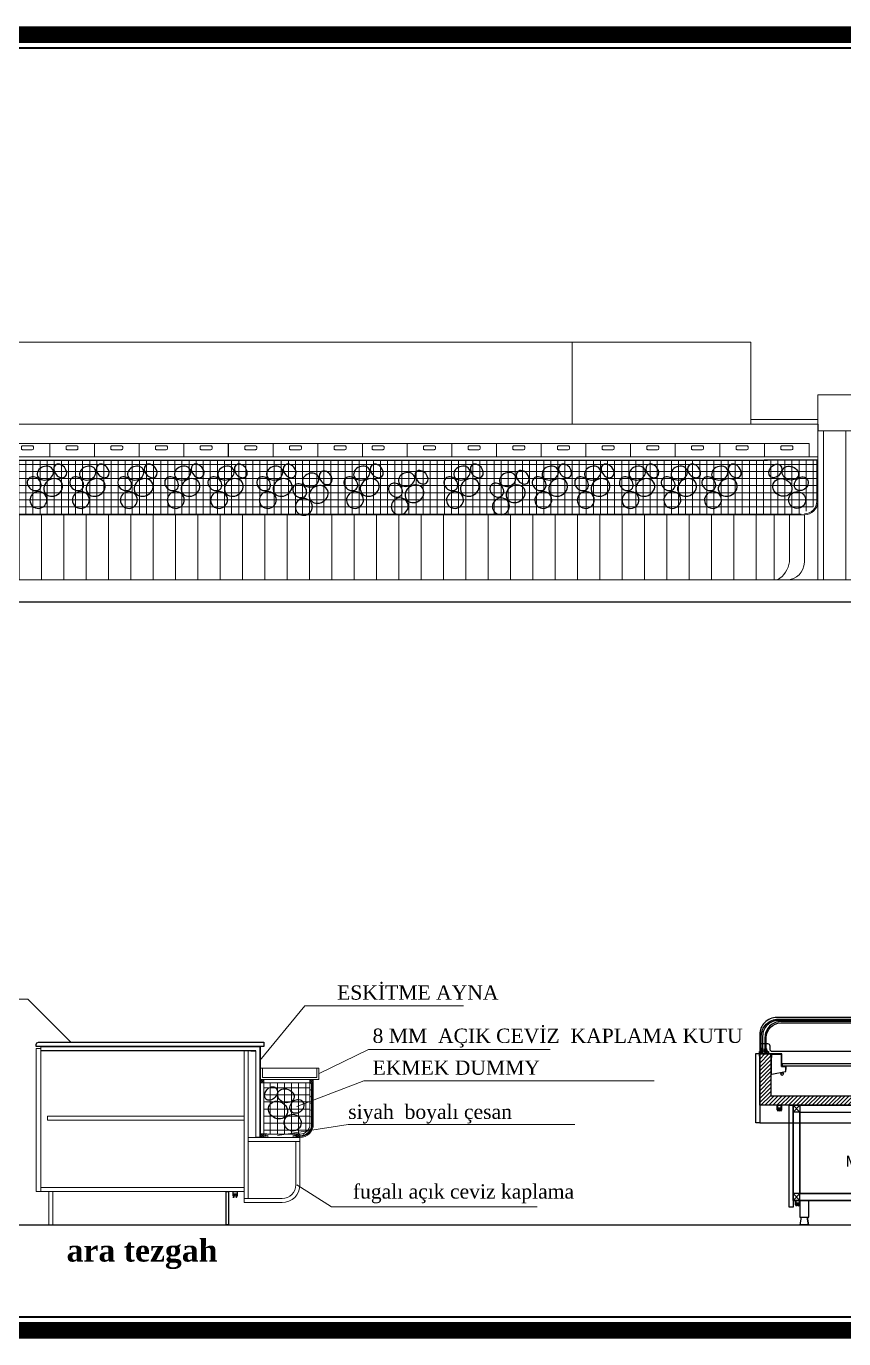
# Model space of a CAD drawing. Header units: millimetres. Extents: x 54215 to 67697, y 23496 to 56611.
# Drawn here: x 57623 to 57989, y 28009 to 28597 of the extents above; entities that cross this region are included whole.
import ezdxf

# ---------------------------------------------------------------- set-up
doc = ezdxf.new("R2010")
doc.units = ezdxf.units.MM
doc.linetypes.add('CENTER', pattern=[2, 1.25, -0.25, 0.25, -0.25])
doc.linetypes.add('DASHED', pattern=[19.05, 12.7, -6.35])
doc.layers.add('0 rölöve', color=7, linetype='Continuous', true_color=0xf1380e)
for name, color, linetype, lineweight in [('Layer1', 7, 'Continuous', 35), ('MERMER_kesit', 21, 'Continuous', 25), ('no3_ahsap gorunus arka ince', 53, 'Continuous', 15), ('no3_ahsap gorunus arka kalın', 43, 'Continuous', 15), ('no3_ahsap gorunus on ince', 32, 'Continuous', 13), ('no3_cam gorunus on', 142, 'Continuous', 15), ('no3_duvar kaplama', 8, 'Continuous', 0), ('no3_duvar kaplama trimli', 8, 'Continuous', 0), ('no3_kutu profil gorunus', 8, 'Continuous', 0), ('no3_kutuprofil kesit', 74, 'Continuous', 18), ('no3_led doseme', 50, 'FENCELINE1', 0), ('no3_lejand', 255, 'Continuous', 13), ('no3_mermer gorunus on', 31, 'Continuous', 15), ('no3_yazı duvar', 152, 'Continuous', 0), ('t_olcu', 251, 'Continuous', 20), ('tefris', 7, 'Continuous', 25), ('çizgi', 7, 'Continuous', 30)]:
    doc.layers.add(name, color=color, linetype=linetype, lineweight=lineweight)
doc.layers.add('no3_ahsap kesit on', color=7, linetype='Continuous', lineweight=20, true_color=0xfca103)
doc.styles.get("Standard").update_dxf_attribs({"font": 'arial.ttf'})
doc.styles.add('style1', font='arial.ttf', dxfattribs={"height": 20})
doc.linetypes.add('FENCELINE1', pattern='A,0.25,-0.1,[133,ltypeshp.shx,S=0.1,R=0,X=-0.1,Y=0],-0.1,1', length=1.45)
pattern_1 = [(45, (30786.46157, -13411.90448), (0.0561266008, -0.0561266008), [])]
pattern_2 = [(135, (56975.56624, 27974.827255), (-0.056126601, -0.056126601), [])]
pattern_3 = [(90, (0, 0), (-10, 6e-16), [])]

# ---------------------------------------------------------------- blocks, each defined once
blk = doc.blocks.new('MAKARA ON')
at = {"color": 4}
for p, q in [((-0.3, 0), (0.3, 0)), ((-0.5, -0.7), (-0.5, -0.2)), ((-0.5, -1.45), (-0.5, -1.2)), ((-0.4, -1.45), (-0.5, -1.45)), ((-0.4, -0.78), (-0.4, -0.2)), ((-0.4, -1.45), (-0.4, -1.13)), ((-0.3, -0.1), (0.3, -0.1)), ((0.4, -0.2), (0.4, -0.78)), ((0.4, -1.13), (0.4, -1.45)), ((0.5, -1.45), (0.4, -1.45)), ((0.5, -0.2), (0.5, -0.78)), ((0.5, -1.13), (0.5, -1.45))]:
    blk.add_line(p, q, dxfattribs=at)
at = {"color": 9, "linetype": 'CENTER', "ltscale": 0.2}
blk.add_line((-0.61, -0.95), (0.65, -0.95), dxfattribs=at)
at = {"color": 4}
for centre, radius, start, end in [((-0.3, -0.2), 0.2, 90, 180), ((-0.3, -0.2), 0.1, 90, 180), ((0.3, -0.2), 0.2, 0, 90), ((0.3, -0.2), 0.1, 0, 90)]:
    blk.add_arc(centre, radius, start, end, dxfattribs=at)
at = {"layer": 'Layer1', "color": 3}
for p, q in [((-0.55, -0.7), (-0.55, -1.2)), ((-0.5, -0.7), (-0.55, -0.7)), ((-0.5, -1.2), (-0.55, -1.2)), ((-0.5, -0.7), (-0.5, -1.2)), ((-0.3, -0.78), (-0.5, -0.78)), ((-0.3, -1.13), (-0.5, -1.13)), ((-0.3, -1.68), (-0.3, -0.23)), ((-0.3, -0.23), (-0.18, -0.23)), ((-0.18, -1.68), (-0.3, -1.68)), ((-0.18, -0.23), (-0.18, -1.68)), ((0.18, -0.23), (0.18, -1.68)), ((0.18, -0.23), (0.3, -0.23)), ((0.3, -1.68), (0.18, -1.68)), ((0.3, -0.23), (0.3, -1.68)), ((0.3, -0.78), (0.55, -0.78)), ((0.3, -1.13), (0.55, -1.13)), ((0.55, -0.78), (0.55, -1.13))]:
    blk.add_line(p, q, dxfattribs=at)
for centre, start, end in [((0, -0.21), 186.02558, 353.97442), ((0, -1.69), 6.02558, 173.97442)]:
    blk.add_arc(centre, 0.181, start, end, dxfattribs=at)
blk = doc.blocks.new('LED')
h = blk.add_hatch()
h.set_pattern_fill('ANSI31', color=256, scale=0.025, angle=90, style=0)
h.set_pattern_definition(pattern_1)
h.paths.add_polyline_path([(29349.7, -13311.88), (29349.7, -13313.23), (29349.55, -13313.23), (29349.55, -13313.38), (29349.7, -13313.38), (29349.7, -13313.58), (29349.55, -13313.58), (29349.55, -13313.73), (29349.85, -13313.73), (29349.85, -13311.73), (29347.85, -13311.73), (29347.85, -13313.73), (29348.15, -13313.73), (29348.15, -13313.58), (29348, -13313.58), (29348, -13313.38), (29348.15, -13313.38), (29348.15, -13313.23), (29348, -13313.23), (29348, -13311.88)])
h = blk.add_hatch()
h.set_pattern_fill('ANSI31', color=256, scale=0.025, angle=90, style=0)
h.set_pattern_definition(pattern_1)
h.paths.add_polyline_path([(29349.7, -13312.78), (29348, -13312.78), (29348, -13312.93), (29349.7, -13312.93)])
h = blk.add_hatch(color=256)
h.paths.add_polyline_path([(29348.25, -13312.93), (29348.25, -13313.13), (29349.45, -13313.13), (29349.45, -13312.93)])
h.paths.add_polyline_path([(29348.55, -13313.13), (29348.55, -13313.33), (29348.85, -13313.33), (29349.15, -13313.33), (29349.15, -13313.13)])
for p, q in [((29348.59, -13313.4), (29347.89, -13314.3)), ((29348.25, -13313.13), (29349.45, -13313.13)), ((29348.91, -13313.43), (29349.26, -13314.3)), ((29349, -13313.41), (29349.81, -13314.3))]:
    blk.add_line(p, q)
at = {"ltscale": 0.5}
blk.add_line((29348.77, -13313.4), (29348.53, -13314.3), dxfattribs=at)
blk.add_lwpolyline([(29348.15, -13313.58), (29348.15, -13313.73), (29347.85, -13313.73), (29347.85, -13311.73), (29349.85, -13311.73), (29349.85, -13313.73), (29349.55, -13313.73), (29349.55, -13313.58), (29349.7, -13313.58), (29349.7, -13313.38), (29349.55, -13313.38), (29349.55, -13313.23), (29349.7, -13313.23), (29349.7, -13312.93), (29348, -13312.93), (29348, -13313.23), (29348.15, -13313.23), (29348.15, -13313.38), (29348, -13313.38), (29348, -13313.58), (29348.15, -13313.58), (29348.15, -13313.58), (29348, -13313.58), (29348, -13313.38), (29348.15, -13313.38), (29348.15, -13313.23), (29348, -13313.23), (29348, -13312.93), (29348, -13312.78), (29349.7, -13312.78), (29349.7, -13312.93), (29349.7, -13311.88), (29348, -13311.88), (29348, -13312.78)])
blk = doc.blocks.new('ÜS TÜNEL SAÇ')
at = {"color": 6}
blk.add_lwpolyline([(4796.8, 2742.7), (4795.8, 2742.7), (4794.8, 2740.7), (4794.8, 2670.7), (4795.2, 2670.1, 0.331794), (4797.3, 2669), (4859.6, 2679.9, 0.228859), (4860.3, 2681.5), (4860.3, 2701.7, 0.414214), (4858.3, 2703.7), (4840.8, 2703.7), (4840.8, 2756.7)], format="xyb", dxfattribs=at)
at = {"layer": 'çizgi', "color": 6, "lineweight": 25}
blk.add_lwpolyline([(4840.8, 2756.7, 0.414214), (4838.8, 2758.7), (4798.8, 2758.7, 0.414214), (4796.8, 2756.7), (4796.8, 2742.7)], format="xyb", dxfattribs=at)
blk = doc.blocks.new('EI')
h = blk.add_hatch()
h.set_pattern_fill('ANSI31', color=256, scale=0.025, angle=90, style=0)
h.set_pattern_definition([(45, (5620.54416, -666.80319), (0.0561266008, -0.0561266008), [])])
h.paths.add_polyline_path([(4183.78, -567.68), (4182.08, -567.68), (4182.08, -567.83), (4183.78, -567.83)])
h = blk.add_hatch(color=2)
h.paths.add_polyline_path([(4182.33, -567.83), (4182.33, -568.03), (4183.53, -568.03), (4183.53, -567.83)])
h.paths.add_polyline_path([(4182.63, -568.03), (4182.63, -568.23), (4182.93, -568.23), (4183.23, -568.23), (4183.23, -568.03)])
at = {"color": 2}
for p, q in [((4182.67, -568.3), (4181.97, -569.2)), ((4182.33, -568.03), (4183.53, -568.03)), ((4182.99, -568.33), (4183.35, -569.2)), ((4183.08, -568.31), (4183.9, -569.2))]:
    blk.add_line(p, q, dxfattribs=at)
at = {"color": 2, "ltscale": 0.5}
blk.add_line((4182.85, -568.3), (4182.61, -569.2), dxfattribs=at)
at = {"ltscale": 0.5}
blk.add_lwpolyline([(4182.08, -567.83), (4183.78, -567.83), (4183.78, -567.68), (4182.08, -567.68)], close=True, dxfattribs=at)
blk = doc.blocks.new('üsdergr')
at = {"ltscale": 0.5}
h = blk.add_hatch(dxfattribs=at)
h.set_pattern_fill('ANSI31', color=3, scale=10)
h.set_pattern_definition([(45, (2447.297, 4536.3992), (-0.883883, 0.883883), [])])
h.paths.add_polyline_path([(2347.3, 4536.4), (2447.3, 4536.4), (2447.3, 4559.4), (2442.3, 4559.4), (2442.3, 4543.6), (2430.9, 4543.6), (2428.3, 4540.6), (2352.3, 4540.6), (2352.3, 4559.4), (2347.3, 4559.4)])
at = {"color": 4, "ltscale": 0.5}
for p, q in [((2348.52, 4561.86), (2348.02, 4561.86)), ((2446.47, 4561.86), (2445.97, 4561.86))]:
    blk.add_line(p, q, dxfattribs=at)
at = {"ltscale": 0.5}
for p, q in [((2365.3, 4536.4), (2362.3, 4533.4)), ((2362.3, 4536.4), (2365.3, 4533.4)), ((2367.3, 4536.4), (2427.3, 4536.4)), ((2367.3, 4536.4), (2427.3, 4536.4)), ((2429.3, 4536.4), (2432.3, 4533.4)), ((2432.3, 4536.4), (2429.3, 4533.4)), ((2365.3, 4493.86), (2362.3, 4496.86)), ((2362.3, 4493.86), (2365.3, 4496.86)), ((2429.3, 4493.86), (2432.3, 4496.86)), ((2432.3, 4493.86), (2429.3, 4496.86)), ((2367.3, 4493.86), (2427.3, 4493.86))]:
    blk.add_line(p, q, dxfattribs=at)
at = {"color": 4, "ltscale": 0.5}
for points in [[(2429.32, 4528.56), (2447.3, 4528.56), (2447.3, 4568.08, 0.414214), (2439.7, 4575.68), (2354.9, 4575.68, 0.414214), (2347.3, 4568.08), (2347.3, 4528.56), (2429.32, 4528.56)], [(2445.92, 4567.36, 0.414214), (2438.92, 4574.36), (2355.62, 4574.36, 0.414214), (2348.62, 4567.36), (2348.62, 4561.86), (2348.02, 4561.86), (2348.02, 4567.36, -0.414214), (2355.62, 4574.96), (2438.92, 4574.96, -0.414214), (2446.52, 4567.36)], [(2347.3, 4564.06), (2350.82, 4564.06, -0.414214), (2351.82, 4563.06), (2351.82, 4561.6, 0.414214), (2352.82, 4560.6), (2441.78, 4560.6, 0.414214), (2442.78, 4561.6), (2442.78, 4563.06, -0.414214), (2443.78, 4564.06), (2447.3, 4564.06)]]:
    blk.add_lwpolyline(points, format="xyb", dxfattribs=at)
blk.add_lwpolyline([(2349.66, 4561.86), (2350.26, 4561.86), (2350.26, 4566.76, -0.414214), (2356.76, 4573.26), (2437.78, 4573.26, -0.414214), (2444.28, 4566.76), (2444.28, 4561.86), (2444.88, 4561.86), (2444.88, 4566.76, 0.414214), (2437.78, 4573.86), (2356.76, 4573.86, 0.414214), (2349.66, 4566.76)], format="xyb", close=True, dxfattribs=at)
blk.add_lwpolyline([(2446.52, 4567.36), (2446.52, 4561.86), (2445.92, 4561.86), (2445.92, 4567.36)], dxfattribs=at)
at = {"color": 2, "ltscale": 0.5}
for points in [[(2347.3, 4528.56), (2345.5, 4528.56), (2345.5, 4559.6), (2347.3, 4559.6)], [(2362.31, 4490.86), (2360.51, 4490.86), (2360.5, 4536.4), (2362.3, 4536.4)]]:
    blk.add_lwpolyline(points, close=True, dxfattribs=at)
at = {"color": 1, "ltscale": 0.5}
for points in [[(2351.2, 4560.5), (2351.2, 4559.5), (2347.2, 4559.5), (2347.2, 4560.5), (2347.3, 4560.5), (2347.3, 4559.6), (2351.1, 4559.6), (2351.1, 4560.5)], [(2443.4, 4560.5), (2443.4, 4559.5), (2447.4, 4559.5), (2447.4, 4560.5), (2447.3, 4560.5), (2447.3, 4559.6), (2443.5, 4559.6), (2443.5, 4560.5)]]:
    blk.add_lwpolyline(points, close=True, dxfattribs=at)
at = {"color": 1}
for points in [[(2352.3, 4558.4), (2352.3, 4559.4), (2347.3, 4559.4), (2347.3, 4558.4), (2347.2, 4558.4), (2347.2, 4559.5), (2352.4, 4559.5), (2352.4, 4558.4)], [(2442.3, 4558.4), (2442.3, 4559.4), (2447.3, 4559.4), (2447.3, 4558.4), (2447.4, 4558.4), (2447.4, 4559.5), (2442.2, 4559.5), (2442.2, 4558.4)]]:
    blk.add_lwpolyline(points, close=True, dxfattribs=at)
blk.add_lwpolyline([(2347.3, 4559.4), (2352.3, 4559.4), (2352.3, 4540.6), (2428.3, 4540.6), (2430.9, 4543.6), (2442.3, 4543.6), (2442.3, 4559.4), (2447.3, 4559.4), (2447.3, 4536.4), (2347.3, 4536.4)], close=True)
at = {"color": 1, "ltscale": 0.5}
for points in [[(2352.4, 4559.5), (2352.4, 4558.5), (2352.55, 4558.5), (2352.55, 4559.35), (2357.05, 4559.35), (2357.05, 4553.85), (2359.05, 4553.85), (2359.05, 4552.5), (2359.2, 4552.5), (2359.2, 4554), (2357.2, 4554), (2357.2, 4559.5), (2352.4, 4559.5), (2352.4, 4559.35)], [(2442.2, 4559.5), (2442.2, 4558.5), (2442.05, 4558.5), (2442.05, 4559.35), (2437.55, 4559.35), (2437.55, 4553.85), (2435.55, 4553.85), (2435.55, 4552.5), (2435.4, 4552.5), (2435.4, 4554), (2437.4, 4554), (2437.4, 4559.5), (2442.2, 4559.5), (2442.2, 4559.35)]]:
    blk.add_lwpolyline(points, dxfattribs=at)
at = {"color": 4, "ltscale": 0.5}
blk.add_lwpolyline([(2357.3, 4554.1), (2437.3, 4554.1), (2437.3, 4554.9), (2357.3, 4554.9)], close=True, dxfattribs=at)
at = {"ltscale": 0.5}
for points in [[(2362.3, 4536.4), (2432.3, 4536.4), (2432.3, 4493.86), (2362.3, 4493.86)], [(2365.3, 4533.4), (2362.3, 4533.4), (2362.3, 4536.4), (2365.3, 4536.4)], [(2429.3, 4533.4), (2432.3, 4533.4), (2432.3, 4536.4), (2429.3, 4536.4)], [(2365.3, 4533.4), (2429.3, 4533.4), (2429.3, 4496.86), (2365.3, 4496.86)], [(2365.3, 4496.86), (2362.3, 4496.86), (2362.3, 4493.86), (2365.3, 4493.86)], [(2429.3, 4496.86), (2432.3, 4496.86), (2432.3, 4493.86), (2429.3, 4493.86)]]:
    blk.add_lwpolyline(points, close=True, dxfattribs=at)
for points in [[(2365.3, 4536.4), (2365.3, 4496.86), (2429.3, 4496.86), (2429.3, 4536.4)], [(2369.14, 4482.86), (2365.47, 4482.86), (2366.06, 4486.36), (2368.56, 4486.36), (2369.14, 4482.86), (2368.56, 4486.36), (2369.31, 4486.36), (2369.31, 4493.86), (2365.31, 4493.86), (2365.31, 4486.36), (2366.06, 4486.36)], [(2425.45, 4482.86), (2429.12, 4482.86), (2428.54, 4486.36), (2426.04, 4486.36), (2425.45, 4482.86), (2426.04, 4486.36), (2425.29, 4486.36), (2425.29, 4493.86), (2429.29, 4493.86), (2429.29, 4486.36), (2428.54, 4486.36)]]:
    blk.add_lwpolyline(points, dxfattribs=at)
at = {"color": 4, "ltscale": 0.5}
for centre in [(2357.3, 4550.4), (2437.3, 4550.4), (2397.3, 4538.4)]:
    blk.add_circle(centre, 0.6, dxfattribs=at)
at = {"layer": 'no3_ahsap gorunus arka ince'}
for p, q in [((2451.6, 4547.6), (2451.6, 4502.86)), ((2455.9, 4547.6), (2455.9, 4502.86))]:
    blk.add_line(p, q, dxfattribs=at)
at = {"layer": 'no3_ahsap kesit on'}
for p, q in [((2451.1, 4559.6), (2447.4, 4559.6)), ((2453.4, 4559.6), (2453.4, 4548.6)), ((2451.6, 4549.4), (2447.3, 4549.4)), ((2453.4, 4547.6), (2447.3, 4547.6)), ((2445.5, 4501.06), (2445.5, 4528.56)), ((2447.3, 4502.86), (2447.3, 4528.56)), ((2453.4, 4501.06), (2445.5, 4501.06)), ((2453.4, 4502.86), (2447.3, 4502.86)), ((2453.4, 4492.86), (2453.4, 4501.86)), ((2432.3, 4497.66), (2451.6, 4497.66)), ((2432.3, 4495.86), (2451.6, 4495.86)), ((2453.4, 4492.86), (2451.6, 4492.86))]:
    blk.add_line(p, q, dxfattribs=at)
for points in [[(2447.4, 4559.6), (2453.4, 4559.6), (2453.4, 4548.6)], [(2447.4, 4557.8), (2451.6, 4557.8), (2451.6, 4547.6)], [(2451.6, 4501.06), (2451.6, 4492.86)], [(2453.4, 4501.86), (2453.4, 4492.86)]]:
    blk.add_lwpolyline(points, dxfattribs=at)
for points in [[(2453.4, 4559.6), (2455.4, 4559.6), (2455.4, 4548.6), (2453.4, 4548.6)], [(2453.7, 4548.6), (2455.9, 4548.6), (2455.9, 4547.6), (2453.7, 4547.6)], [(2453.4, 4501.86), (2455.4, 4501.86), (2455.4, 4492.86), (2453.4, 4492.86)], [(2453.7, 4502.86), (2455.9, 4502.86), (2455.9, 4501.86), (2453.7, 4501.86)]]:
    blk.add_lwpolyline(points, close=True, dxfattribs=at)
at = {"layer": 'no3_cam gorunus on'}
for p, q in [((2453.4, 4548.6), (2453.4, 4501.86)), ((2453.7, 4548.6), (2453.7, 4501.86))]:
    blk.add_line(p, q, dxfattribs=at)
at = {"layer": 'çizgi'}
for p, q in [((2365.3, 4493.86), (2376.41, 4493.86)), ((2365.3, 4493), (2365.3, 4493.86)), ((2365.31, 4493.2), (2365.31, 4494.06))]:
    blk.add_line(p, q, dxfattribs=at)
at = {"xscale": -1}
for p in [(2348.32, 4561.71), (2349.96, 4561.71)]:
    blk.add_blockref('MAKARA ON', p, dxfattribs=at)
at = {"color": 0, "yscale": 0.1, "zscale": 0.1}
for p, xscale in [((1872.96, 4283.48), 0.1), ((2921.63, 4283.48), -0.1)]:
    blk.add_blockref('ÜS TÜNEL SAÇ', p, dxfattribs=dict(at, xscale=xscale))
for name, p in [('MAKARA ON', (2444.58, 4561.71)), ('MAKARA ON', (2446.22, 4561.71)), ('LED', (-26992.73, 17848.13)), ('LED', (-26984.55, 17805.59))]:
    blk.add_blockref(name, p)
at = {"color": 2}
blk.add_blockref('LED', (-26909.64, 17848.13), dxfattribs=at)
at = {"layer": 'no3_ahsap gorunus arka kalın', "color": 228}
blk.add_blockref('EI', (-1733.62, 5061.54), dxfattribs=at)
at = {"ltscale": 0.5, "insert": (2388.51, 4513.9), "char_height": 5, "attachment_point": 1}
blk.add_mtext_dynamic_manual_height_columns('\\pi-2.7362;MOTOR', width=19.9164, gutter_width=1, heights=[0], dxfattribs=at)
blk = doc.blocks.new('GÖRÜNÜŞDOLLAPP')
at = {"layer": 'no3_duvar kaplama trimli'}
h = blk.add_hatch(dxfattribs=at)
h.set_pattern_fill('_USER', color=256, scale=10, angle=90, pattern_type=0)
h.set_pattern_definition(pattern_3)
h.paths.add_polyline_path([(11427.02, 7670.32), (11427.02, 7603.58), (11685.43, 7603.58), (11685.43, 7612.58), (11683.73, 7612.58), (11540.15, 7612.58, -0.414214), (11528.15, 7624.58), (11528.15, 7647.32, -0.414214), (11540.15, 7659.32), (11685.43, 7659.32), (11685.43, 7670.32)])
h = blk.add_hatch(dxfattribs=at)
h.set_pattern_fill('_USER', color=256, scale=10, angle=90, pattern_type=0)
h.set_pattern_definition(pattern_3)
edge = h.paths.add_edge_path()
edge.add_line((11407.49, 7603.58), (11407.49, 7632.71))
edge.add_line((11407.49, 7632.71), (11198.16, 7632.71))
edge.add_ellipse((11196.99, 7636.27), major_axis=(3.46, 1.61), ratio=0.981792, start_angle=226.00987, end_angle=263.33642, ccw=False)
edge.add_ellipse((11196.99, 7636.27), major_axis=(3.46, 1.61), ratio=0.981792, start_angle=-96.66358, end_angle=226.00987)
edge.add_line((11195.73, 7632.71), (10942.77, 7632.71))
edge.add_line((10942.77, 7632.71), (10942.77, 7603.58))
edge.add_line((10942.77, 7603.58), (10956.27, 7603.58))
edge.add_line((10956.27, 7603.58), (11407.49, 7603.58))
at = {"layer": 'no3_kutu profil gorunus'}
h = blk.add_hatch(dxfattribs=at)
h.set_pattern_fill('NET', color=256)
h.set_pattern_definition([(0, (-2536.8467, -1130.249), (0, 3.175), []), (90, (-2536.8467, -1130.249), (-3.175, 2e-16), [])])
edge = h.paths.add_edge_path()
edge.add_line((11404.59, 7657.28), (10942.37, 7657.28))
edge.add_line((10942.37, 7657.28), (10942.37, 7632.71))
edge.add_line((10942.37, 7632.71), (11419.59, 7632.71))
edge.add_line((11419.59, 7632.71), (11419.59, 7634.28))
edge.add_line((11419.59, 7634.28), (11421.09, 7634.28))
edge.add_arc((11420.15, 7641.05), 6.83, 277.89254, 340.00948)
edge.add_line((11426.57, 7638.71), (11426.57, 7657.21))
edge.add_line((11426.57, 7657.21), (11404.59, 7657.28))
for p, q in [((11427.02, 7673.38), (11427.02, 7670.32)), ((10920.27, 7657.21), (11404.52, 7657.21)), ((11427.02, 7657.21), (11403.02, 7657.21))]:
    blk.add_line(p, q)
at = {"extrusion": (0, 0, -1)}
for centre, major_axis, ratio in [((11081.23, 7651.4), (3.52, 1.3), 0.801864), ((11087.92, 7652.38), (2.23, -2.52), 0.744449), ((11100.25, 7651.4), (3.52, 1.3), 0.801864), ((11106.95, 7652.38), (2.23, -2.52), 0.744449), ((11121.74, 7651.4), (3.52, 1.3), 0.801864), ((11128.44, 7652.38), (2.23, -2.52), 0.744449), ((11142.72, 7651.4), (3.52, 1.3), 0.801864), ((11149.41, 7652.38), (2.23, -2.52), 0.744449), ((11162.09, 7651.4), (3.52, 1.3), 0.801864), ((11168.78, 7652.38), (2.23, -2.52), 0.744449), ((11183.93, 7651.4), (3.52, 1.3), 0.801864), ((11190.63, 7652.38), (2.23, -2.52), 0.744449), ((11222.94, 7651.4), (3.52, 1.3), 0.801864), ((11229.63, 7652.38), (2.23, -2.52), 0.744449), ((11267.72, 7651.4), (3.52, 1.3), 0.801864), ((11274.42, 7652.38), (2.23, -2.52), 0.744449), ((11307.25, 7651.4), (3.52, 1.3), 0.801864), ((11313.95, 7652.38), (2.23, -2.52), 0.744449), ((11326.24, 7651.4), (3.52, 1.3), 0.801864), ((11332.93, 7652.38), (2.23, -2.52), 0.744449), ((11346.26, 7651.4), (3.52, 1.3), 0.801864), ((11352.96, 7652.38), (2.23, -2.52), 0.744449), ((11364.99, 7651.4), (3.52, 1.3), 0.801864), ((11371.68, 7652.38), (2.23, -2.52), 0.744449), ((11383.19, 7651.4), (3.52, 1.3), 0.801864), ((11389.89, 7652.38), (2.23, -2.52), 0.744449), ((11076.3, 7646.65), (2.39, -2.39), 0.830324), ((11084.77, 7644.99), (3.73, 2.36), 0.854593), ((11095.33, 7646.65), (2.39, -2.39), 0.830324), ((11103.8, 7644.99), (3.73, 2.36), 0.854593), ((11116.81, 7646.65), (2.39, -2.39), 0.830324), ((11125.28, 7644.99), (3.73, 2.36), 0.854593), ((11137.79, 7646.65), (2.39, -2.39), 0.830324), ((11146.26, 7644.99), (3.73, 2.36), 0.854593), ((11157.16, 7646.65), (2.39, -2.39), 0.830324), ((11165.63, 7644.99), (3.73, 2.36), 0.854593), ((11179, 7646.65), (2.39, -2.39), 0.830324), ((11187.47, 7644.99), (3.73, 2.36), 0.854593), ((11200.05, 7648.3), (3.52, 1.3), 0.801864), ((11206.75, 7649.28), (2.23, -2.52), 0.744449), ((11218.01, 7646.65), (2.39, -2.39), 0.830324), ((11226.48, 7644.99), (3.73, 2.36), 0.854593), ((11242.96, 7648.56), (3.52, 1.3), 0.801864), ((11249.66, 7649.54), (2.23, -2.52), 0.744449), ((11262.8, 7646.65), (2.39, -2.39), 0.830324), ((11271.27, 7644.99), (3.73, 2.36), 0.854593), ((11288.27, 7648.56), (3.52, 1.3), 0.801864), ((11294.96, 7649.54), (2.23, -2.52), 0.744449), ((11302.33, 7646.65), (2.39, -2.39), 0.830324), ((11310.8, 7644.99), (3.73, 2.36), 0.854593), ((11321.31, 7646.65), (2.39, -2.39), 0.830324), ((11329.78, 7644.99), (3.73, 2.36), 0.854593), ((11341.33, 7646.65), (2.39, -2.39), 0.830324), ((11349.81, 7644.99), (3.73, 2.36), 0.854593), ((11360.06, 7646.65), (2.39, -2.39), 0.830324), ((11368.53, 7644.99), (3.73, 2.36), 0.854593), ((11378.26, 7646.65), (2.39, -2.39), 0.830324), ((11386.73, 7644.99), (3.73, 2.36), 0.854593), ((11078.17, 7639.37), (3.46, 1.61), 0.981792), ((11097.19, 7639.37), (3.46, 1.61), 0.981792), ((11118.68, 7639.37), (3.46, 1.61), 0.981792), ((11139.65, 7639.37), (3.46, 1.61), 0.981792), ((11159.03, 7639.37), (3.46, 1.61), 0.981792), ((11180.87, 7639.37), (3.46, 1.61), 0.981792), ((11195.13, 7643.54), (2.39, -2.39), 0.830324), ((11203.6, 7641.88), (3.73, 2.36), 0.854593), ((11219.88, 7639.37), (3.46, 1.61), 0.981792), ((11238.04, 7643.8), (2.39, -2.39), 0.830324), ((11246.51, 7642.14), (3.73, 2.36), 0.854593), ((11264.66, 7639.37), (3.46, 1.61), 0.981792), ((11283.34, 7643.8), (2.39, -2.39), 0.830324), ((11291.81, 7642.14), (3.73, 2.36), 0.854593), ((11304.19, 7639.37), (3.46, 1.61), 0.981792), ((11323.18, 7639.37), (3.46, 1.61), 0.981792), ((11343.2, 7639.37), (3.46, 1.61), 0.981792), ((11361.93, 7639.37), (3.46, 1.61), 0.981792), ((11380.13, 7639.37), (3.46, 1.61), 0.981792), ((11196.99, 7636.27), (3.46, 1.61), 0.981792), ((11239.9, 7636.53), (3.46, 1.61), 0.981792), ((11285.21, 7636.53), (3.46, 1.61), 0.981792)]:
    blk.add_ellipse(centre, major_axis=major_axis, ratio=ratio, dxfattribs=at)
for centre, major_axis, ratio in [((11408.03, 7652.38), (-2.23, -2.52), 0.744449), ((11414.73, 7651.4), (-3.52, 1.3), 0.801864), ((11411.18, 7644.99), (-3.73, 2.36), 0.854593), ((11419.65, 7646.65), (-2.39, -2.39), 0.830324), ((11417.79, 7639.37), (-3.46, 1.61), 0.981792)]:
    blk.add_ellipse(centre, major_axis=major_axis, ratio=ratio)
at = {"layer": 'no3_ahsap gorunus on ince'}
for p, q in [((10926.27, 7673.38), (11427.02, 7673.38)), ((11427.02, 7603.58), (11427.02, 7670.32)), ((11427.02, 7670.32), (11685.43, 7670.32)), ((11421.02, 7632.71), (10926.27, 7632.71)), ((11421.02, 7632.71), (11421.02, 7611.58)), ((11427.02, 7603.58), (10926.27, 7603.58)), ((11413.02, 7603.58), (11396.02, 7603.58)), ((11685.43, 7603.58), (11427.02, 7603.58))]:
    blk.add_line(p, q, dxfattribs=at)
for points in [[(11063.23, 7664.71), (11063.23, 7658.71), (11083.23, 7658.71), (11083.23, 7664.71)], [(11083.21, 7664.71), (11083.21, 7658.71), (11103.21, 7658.71), (11103.21, 7664.71)], [(11103.21, 7664.71), (11103.21, 7658.71), (11123.21, 7658.71), (11123.21, 7664.71)], [(11123.21, 7664.71), (11123.21, 7658.71), (11143.21, 7658.71), (11143.21, 7664.71)], [(11143.21, 7664.71), (11143.21, 7658.71), (11163.21, 7658.71), (11163.21, 7664.71)], [(11163.18, 7664.71), (11163.18, 7658.71), (11183.18, 7658.71), (11183.18, 7664.71)], [(11183.18, 7664.71), (11183.18, 7658.71), (11203.18, 7658.71), (11203.18, 7664.71)], [(11203.18, 7664.71), (11203.18, 7658.71), (11223.18, 7658.71), (11223.18, 7664.71)], [(11223.18, 7664.71), (11223.18, 7658.71), (11243.18, 7658.71), (11243.18, 7664.71)], [(11243.16, 7664.71), (11243.16, 7658.71), (11263.16, 7658.71), (11263.16, 7664.71)], [(11263.16, 7664.71), (11263.16, 7658.71), (11283.16, 7658.71), (11283.16, 7664.71)], [(11283.16, 7664.71), (11283.16, 7658.71), (11303.16, 7658.71), (11303.16, 7664.71)], [(11303.16, 7664.71), (11303.16, 7658.71), (11323.16, 7658.71), (11323.16, 7664.71)], [(11323.14, 7664.71), (11323.14, 7658.71), (11343.14, 7658.71), (11343.14, 7664.71)], [(11343.14, 7664.71), (11343.14, 7658.71), (11363.14, 7658.71), (11363.14, 7664.71)], [(11363.14, 7664.71), (11363.14, 7658.71), (11383.14, 7658.71), (11383.14, 7664.71)], [(11383.14, 7664.71), (11383.14, 7658.71), (11403.14, 7658.71), (11403.14, 7664.71)], [(11403.14, 7664.71), (11403.14, 7658.71), (11423.14, 7658.71), (11423.14, 7664.71)]]:
    blk.add_lwpolyline(points, close=True, dxfattribs=at)
blk.add_arc((11413.02, 7611.58), 8, 270, 0, dxfattribs=at)
at = {"layer": 'no3_ahsap kesit on'}
blk.add_line((11397.82, 7632.71), (11421.02, 7632.71), dxfattribs=at)
at = {"layer": 'no3_cam gorunus on'}
for p, q in [((10947.4, 7710.08), (11317.02, 7710.08)), ((11317.02, 7710.08), (11317.02, 7673.38)), ((11677.43, 7686.4), (11427.02, 7686.4)), ((11427.02, 7670.32), (11427.02, 7686.4))]:
    blk.add_line(p, q, dxfattribs=at)
blk.add_lwpolyline([(11317.02, 7673.38), (11317.02, 7710.08), (11397.02, 7710.08), (11397.02, 7673.38)], dxfattribs=at)
at = {"layer": 'no3_duvar kaplama'}
for p, q in [((10920.27, 7658.71), (11404.52, 7658.71)), ((11427.02, 7658.71), (11403.02, 7658.71)), ((11404.52, 7657.21), (11425.52, 7657.21)), ((11426.57, 7638.71), (11426.57, 7657.21)), ((11427.02, 7638.71), (11427.02, 7658.71))]:
    blk.add_line(p, q, dxfattribs=at)
for points in [[(11071.04, 7663.66), (11075.41, 7663.66, -0.414214), (11075.91, 7663.16), (11075.91, 7662.37, -0.414214), (11075.41, 7661.87), (11071.04, 7661.87, -0.414214), (11070.54, 7662.37), (11070.54, 7663.16, -0.414214)], [(11091.02, 7663.66), (11095.39, 7663.66, -0.414214), (11095.89, 7663.16), (11095.89, 7662.37, -0.414214), (11095.39, 7661.87), (11091.02, 7661.87, -0.414214), (11090.52, 7662.37), (11090.52, 7663.16, -0.414214)], [(11111.02, 7663.66), (11115.39, 7663.66, -0.414214), (11115.89, 7663.16), (11115.89, 7662.37, -0.414214), (11115.39, 7661.87), (11111.02, 7661.87, -0.414214), (11110.52, 7662.37), (11110.52, 7663.16, -0.414214)], [(11131.02, 7663.66), (11135.39, 7663.66, -0.414214), (11135.89, 7663.16), (11135.89, 7662.37, -0.414214), (11135.39, 7661.87), (11131.02, 7661.87, -0.414214), (11130.52, 7662.37), (11130.52, 7663.16, -0.414214)], [(11151.02, 7663.66), (11155.39, 7663.66, -0.414214), (11155.89, 7663.16), (11155.89, 7662.37, -0.414214), (11155.39, 7661.87), (11151.02, 7661.87, -0.414214), (11150.52, 7662.37), (11150.52, 7663.16, -0.414214)], [(11171, 7663.66), (11175.37, 7663.66, -0.414214), (11175.87, 7663.16), (11175.87, 7662.37, -0.414214), (11175.37, 7661.87), (11171, 7661.87, -0.414214), (11170.5, 7662.37), (11170.5, 7663.16, -0.414214)], [(11191, 7663.66), (11195.37, 7663.66, -0.414214), (11195.87, 7663.16), (11195.87, 7662.37, -0.414214), (11195.37, 7661.87), (11191, 7661.87, -0.414214), (11190.5, 7662.37), (11190.5, 7663.16, -0.414214)], [(11211, 7663.66), (11215.37, 7663.66, -0.414214), (11215.87, 7663.16), (11215.87, 7662.37, -0.414214), (11215.37, 7661.87), (11211, 7661.87, -0.414214), (11210.5, 7662.37), (11210.5, 7663.16, -0.414214)], [(11228, 7663.66), (11232.37, 7663.66, -0.414214), (11232.87, 7663.16), (11232.87, 7662.37, -0.414214), (11232.37, 7661.87), (11228, 7661.87, -0.414214), (11227.5, 7662.37), (11227.5, 7663.16, -0.414214)], [(11250.98, 7663.66), (11255.35, 7663.66, -0.414214), (11255.85, 7663.16), (11255.85, 7662.37, -0.414214), (11255.35, 7661.87), (11250.98, 7661.87, -0.414214), (11250.48, 7662.37), (11250.48, 7663.16, -0.414214)], [(11270.98, 7663.66), (11275.35, 7663.66, -0.414214), (11275.85, 7663.16), (11275.85, 7662.37, -0.414214), (11275.35, 7661.87), (11270.98, 7661.87, -0.414214), (11270.48, 7662.37), (11270.48, 7663.16, -0.414214)], [(11290.98, 7663.66), (11295.35, 7663.66, -0.414214), (11295.85, 7663.16), (11295.85, 7662.37, -0.414214), (11295.35, 7661.87), (11290.98, 7661.87, -0.414214), (11290.48, 7662.37), (11290.48, 7663.16, -0.414214)], [(11310.98, 7663.66), (11315.35, 7663.66, -0.414214), (11315.85, 7663.16), (11315.85, 7662.37, -0.414214), (11315.35, 7661.87), (11310.98, 7661.87, -0.414214), (11310.48, 7662.37), (11310.48, 7663.16, -0.414214)], [(11330.96, 7663.66), (11335.33, 7663.66, -0.414214), (11335.83, 7663.16), (11335.83, 7662.37, -0.414214), (11335.33, 7661.87), (11330.96, 7661.87, -0.414214), (11330.46, 7662.37), (11330.46, 7663.16, -0.414214)], [(11350.96, 7663.66), (11355.33, 7663.66, -0.414214), (11355.83, 7663.16), (11355.83, 7662.37, -0.414214), (11355.33, 7661.87), (11350.96, 7661.87, -0.414214), (11350.46, 7662.37), (11350.46, 7663.16, -0.414214)], [(11370.96, 7663.66), (11375.33, 7663.66, -0.414214), (11375.83, 7663.16), (11375.83, 7662.37, -0.414214), (11375.33, 7661.87), (11370.96, 7661.87, -0.414214), (11370.46, 7662.37), (11370.46, 7663.16, -0.414214)], [(11390.96, 7663.66), (11395.33, 7663.66, -0.414214), (11395.83, 7663.16), (11395.83, 7662.37, -0.414214), (11395.33, 7661.87), (11390.96, 7661.87, -0.414214), (11390.46, 7662.37), (11390.46, 7663.16, -0.414214)], [(11410.96, 7663.66), (11415.33, 7663.66, -0.414214), (11415.83, 7663.16), (11415.83, 7662.37, -0.414214), (11415.33, 7661.87), (11410.96, 7661.87, -0.414214), (11410.46, 7662.37), (11410.46, 7663.16, -0.414214)]]:
    blk.add_lwpolyline(points, format="xyb", close=True, dxfattribs=at)
for radius in [6, 5.55]:
    blk.add_arc((11421.02, 7638.71), radius, 270, 0, dxfattribs=at)
at = {"layer": 'no3_duvar kaplama trimli'}
for p, q in [((11407.49, 7603.58), (11407.49, 7632.71)), ((11414.35, 7632.71), (11414.35, 7611.7))]:
    blk.add_line(p, q, dxfattribs=at)
blk.add_arc((11402.89, 7613.39), 11.58, 302.14749, 351.63932, dxfattribs=at)
at = {"layer": 'no3_mermer gorunus on'}
blk.add_lwpolyline([(11397.02, 7673.38), (11427.02, 7673.38), (11427.02, 7675.38), (11397.02, 7675.38)], close=True, dxfattribs=at)

msp = doc.modelspace()

# ---------------------------------------------------------------- hatches: boundary and pattern name
at = {"lineweight": 13}
h = msp.add_hatch(dxfattribs=at)
h.set_pattern_fill('ANSI31', color=250, scale=0.025, angle=90, style=0)
h.set_pattern_definition(pattern_2)
h.paths.add_polyline_path([(57715.857, 28074.85), (57715.857, 28073.5), (57716.007, 28073.5), (57716.007, 28073.35), (57715.857, 28073.35), (57715.857, 28073.15), (57716.007, 28073.15), (57716.007, 28073), (57715.707, 28073), (57715.707, 28075), (57717.707, 28075), (57717.707, 28073), (57717.407, 28073), (57717.407, 28073.15), (57717.557, 28073.15), (57717.557, 28073.35), (57717.407, 28073.35), (57717.407, 28073.5), (57717.557, 28073.5), (57717.557, 28074.85)])
h = msp.add_hatch(dxfattribs=at)
h.set_pattern_fill('ANSI31', color=250, scale=0.025, angle=90, style=0)
h.set_pattern_definition(pattern_2)
h.paths.add_polyline_path([(57715.857, 28073.95), (57717.557, 28073.95), (57717.557, 28073.8), (57715.857, 28073.8)])
h = msp.add_hatch(color=256, dxfattribs=at)
h.paths.add_polyline_path([(57717.307, 28073.8), (57717.307, 28073.6), (57716.107, 28073.6), (57716.107, 28073.8)])
h.paths.add_polyline_path([(57717.007, 28073.6), (57717.007, 28073.4), (57716.707, 28073.4), (57716.407, 28073.4), (57716.407, 28073.6)])
at = {"layer": 'no3_kutu profil gorunus'}
h = msp.add_hatch(dxfattribs=at)
h.set_pattern_fill('NET', color=256)
h.set_pattern_definition([(0, (43787.84, 19336.1715), (0, 3.175), []), (90, (43787.84, 19336.1715), (-3.175, 2e-16), [])])
edge = h.paths.add_edge_path()
edge.add_line((57729.278, 28123.702), (57729.671, 28123.702))
edge.add_line((57729.671, 28123.702), (57729.671, 28100.631))
edge.add_line((57729.671, 28100.631), (57744.278, 28100.631))
edge.add_line((57744.278, 28100.631), (57744.278, 28100.702))
edge.add_line((57744.278, 28100.702), (57745.778, 28100.702))
edge.add_arc((57745.778, 28105.202), 4.5, 270, 360)
edge.add_line((57750.278, 28105.202), (57750.278, 28123.702))
edge.add_line((57750.278, 28123.702), (57729.278, 28123.702))

# ---------------------------------------------------------------- linework, layer by layer
for p, q in [((58259.58, 28338.689), (57296.518, 28338.689)), ((56858.565, 28060), (58259.097, 28060))]:
    msp.add_line(p, q)
at = {"color": 240, "true_color": 0xed1f24}
for p, q in [((57629.707, 28139.803), (57725.907, 28139.803)), ((57725.907, 28139.803), (57727.707, 28139.803)), ((57725.907, 28138.003), (57629.707, 28138.003)), ((57727.707, 28099.131), (57725.907, 28099.131))]:
    msp.add_line(p, q, dxfattribs=at)
at = {"color": 11, "true_color": 0xf27172}
msp.add_line((57723.707, 28138.003), (57725.707, 28138.003), dxfattribs=at)
at = {"color": 2, "linetype": 'DASHED', "lineweight": 13}
for p, q in [((57716.557, 28073.324), (57715.63, 28072.308)), ((57716.646, 28073.303), (57716.192, 28072.184)), ((57716.84, 28073.274), (57717.122, 28072.142))]:
    msp.add_line(p, q, dxfattribs=at)
at = {"lineweight": 13}
for p, q in [((57717.307, 28073.6), (57716.107, 28073.6)), ((57716.707, 28073.4), (57716.407, 28073.4)), ((57716.707, 28073.4), (57717.007, 28073.4))]:
    msp.add_line(p, q, dxfattribs=at)
at = {"color": 3}
msp.add_lwpolyline([(57712.707, 28075), (57713.707, 28075), (57713.707, 28060), (57712.707, 28060)], close=True, dxfattribs=at)
at = {"color": 250, "lineweight": 13}
msp.add_lwpolyline([(57717.407, 28073.15), (57717.407, 28073), (57717.707, 28073), (57717.707, 28075), (57715.707, 28075), (57715.707, 28073), (57716.007, 28073), (57716.007, 28073.15), (57715.857, 28073.15), (57715.857, 28073.35), (57716.007, 28073.35), (57716.007, 28073.5), (57715.857, 28073.5), (57715.857, 28073.8), (57717.557, 28073.8), (57717.557, 28073.5), (57717.407, 28073.5), (57717.407, 28073.35), (57717.557, 28073.35), (57717.557, 28073.15), (57717.407, 28073.15), (57717.407, 28073.15), (57717.557, 28073.15), (57717.557, 28073.35), (57717.407, 28073.35), (57717.407, 28073.5), (57717.557, 28073.5), (57717.557, 28073.8), (57717.557, 28073.95), (57715.857, 28073.95), (57715.857, 28073.8), (57715.857, 28074.85), (57717.557, 28074.85), (57717.557, 28073.95)], dxfattribs=at)
for centre, major_axis, ratio in [((57732.719, 28118.801), (-2.233, -2.516), 0.744449), ((57739.414, 28117.824), (-3.523, 1.302), 0.8018639), ((57744.342, 28113.067), (-2.394, -2.394), 0.8303241), ((57735.871, 28111.407), (-3.729, 2.365), 0.8545929), ((57742.475, 28105.791), (-3.457, 1.606), 0.981792)]:
    msp.add_ellipse(centre, major_axis=major_axis, ratio=ratio)
at = {"layer": '0 rölöve'}
msp.add_line((57122.71, 28060), (57631.652, 28060), dxfattribs=at)
at = {"layer": 'MERMER_kesit', "color": 6}
msp.add_lwpolyline([(57729.605, 28141.803), (57729.605, 28139.803), (57627.707, 28139.803), (57627.707, 28140.803, -0.4142136), (57628.707, 28141.803)], format="xyb", close=True, dxfattribs=at)
at = {"layer": 'no3_ahsap gorunus arka kalın'}
msp.add_line((57753.307, 28130.131), (57728.907, 28130.131), dxfattribs=at)
at = {"layer": 'no3_ahsap kesit on'}
for p, q in [((57629.707, 28138.003), (57629.707, 28139.803)), ((57727.707, 28139.803), (57727.707, 28099.131)), ((57629.707, 28076.8), (57629.707, 28138.003)), ((57725.907, 28099.131), (57725.907, 28138.003)), ((57728.907, 28130.131), (57728.107, 28130.131)), ((57754.107, 28130.131), (57753.307, 28130.131)), ((57720.707, 28108.624), (57632.707, 28108.624)), ((57632.707, 28108.624), (57632.707, 28106.824)), ((57632.707, 28106.824), (57720.707, 28106.824)), ((57722.507, 28099.131), (57745.707, 28099.131)), ((57745.707, 28099.131), (57745.707, 28078)), ((57722.507, 28097.331), (57745.707, 28097.331)), ((57743.907, 28097.331), (57743.907, 28078)), ((57720.707, 28076.8), (57629.707, 28076.8)), ((57629.707, 28076.8), (57629.707, 28075)), ((57720.707, 28075), (57629.707, 28075)), ((57633.347, 28075), (57633.347, 28060)), ((57635.147, 28075), (57635.147, 28060)), ((57737.707, 28071.8), (57720.707, 28071.8)), ((57720.707, 28071.8), (57720.707, 28070)), ((57737.707, 28070), (57720.707, 28070))]:
    msp.add_line(p, q, dxfattribs=at)
for points in [[(57629.707, 28139.803), (57629.707, 28138.003), (57725.907, 28138.003), (57725.907, 28099.131), (57727.707, 28099.131), (57727.707, 28139.803), (57629.707, 28139.803)], [(57720.707, 28071.8), (57720.707, 28138.003), (57722.507, 28138.003), (57722.507, 28071.8)], [(57728.107, 28130.131), (57728.107, 28125.131), (57754.107, 28125.131), (57754.107, 28130.131)], [(57728.907, 28130.131), (57728.907, 28125.931), (57753.307, 28125.931), (57753.307, 28130.131)]]:
    msp.add_lwpolyline(points, dxfattribs=at)
msp.add_lwpolyline([(57629.707, 28075), (57627.707, 28075), (57627.707, 28138.903), (57629.707, 28138.903)], close=True, dxfattribs=at)
for radius in [8, 6.2]:
    msp.add_arc((57737.707, 28078), radius, 270, 0, dxfattribs=at)
at = {"layer": 'no3_duvar kaplama'}
for p, q in [((57751.707, 28125.131), (57728.107, 28125.131)), ((57729.207, 28123.631), (57750.207, 28123.631)), ((57750.207, 28105.131), (57750.207, 28125.131)), ((57750.957, 28105.131), (57750.957, 28123.631)), ((57751.257, 28105.131), (57751.257, 28123.631)), ((57751.707, 28105.131), (57751.707, 28125.131))]:
    msp.add_line(p, q, dxfattribs=at)
msp.add_lwpolyline([(57728.107, 28123.631), (57728.107, 28099.131), (57727.707, 28099.131), (57727.707, 28139.803), (57728.107, 28139.803), (57728.107, 28125.131)], dxfattribs=at)
for radius in [6, 4.5, 5.25, 5.55]:
    msp.add_arc((57745.707, 28105.131), radius, 270, 0, dxfattribs=at)
at = {"layer": 'no3_kutu profil gorunus'}
for p, q in [((57729.607, 28123.631), (57729.607, 28099.881)), ((57744.207, 28100.631), (57727.707, 28100.631))]:
    msp.add_line(p, q, dxfattribs=at)
at = {"layer": 'no3_kutuprofil kesit'}
for p, q in [((57729.607, 28125.131), (57728.107, 28123.631)), ((57729.607, 28123.631), (57728.107, 28125.131)), ((57751.707, 28125.131), (57750.207, 28123.631)), ((57751.707, 28123.631), (57750.207, 28125.131)), ((57729.607, 28100.631), (57728.107, 28099.131)), ((57729.607, 28099.131), (57728.107, 28100.631)), ((57745.707, 28100.631), (57744.207, 28099.131)), ((57745.707, 28099.131), (57744.207, 28100.631))]:
    msp.add_line(p, q, dxfattribs=at)
for points in [[(57728.107, 28123.631), (57729.607, 28123.631), (57729.607, 28125.131), (57728.107, 28125.131)], [(57750.207, 28123.631), (57751.707, 28123.631), (57751.707, 28125.131), (57750.207, 28125.131)], [(57728.107, 28099.131), (57729.607, 28099.131), (57729.607, 28100.631), (57728.107, 28100.631)], [(57744.207, 28099.131), (57745.707, 28099.131), (57745.707, 28100.631), (57744.207, 28100.631)]]:
    msp.add_lwpolyline(points, close=True, dxfattribs=at)
for points in [[(57728.107, 28100.631), (57730.917, 28100.631), (57730.917, 28100.831), (57728.107, 28100.831), (57728.107, 28100.631)], [(57745.707, 28100.631), (57742.897, 28100.631), (57742.897, 28100.831), (57745.707, 28100.831), (57745.707, 28100.631)]]:
    msp.add_lwpolyline(points, dxfattribs=at)
for centre in [(57750.807, 28123.481), (57750.807, 28120.481), (57750.807, 28117.481), (57750.807, 28114.481), (57750.807, 28111.481), (57750.807, 28108.481), (57750.807, 28105.481), (57747.243, 28100.268), (57750.061, 28102.481)]:
    msp.add_circle(centre, 0.15, dxfattribs=at)
at = {"layer": 'no3_led doseme'}
for p, q in [((57730.569, 28099.917), (57731.455, 28100.209)), ((57730.569, 28099.917), (57731.455, 28099.625)), ((57743.372, 28099.917), (57742.486, 28100.209)), ((57743.372, 28099.917), (57742.486, 28099.625))]:
    msp.add_line(p, q, dxfattribs=at)
for centre in [(57730.314, 28099.917), (57743.627, 28099.917)]:
    msp.add_circle(centre, 0.255, dxfattribs=at)
at = {"layer": 'no3_lejand', "color": 1, "const_width": 7.466}
msp.add_lwpolyline([(58460.835, 28012.793), (54731.633, 28012.793), (54731.633, 28592.793), (58460.835, 28592.793), (58460.835, 28277.173, -0.4142136), (58450.8, 28267.139), (58299.278, 28267.139, 0.4142136), (58295.264, 28263.125), (58295.264, 28165.59, 0.4142136), (58299.278, 28161.576), (58450.8, 28161.576, -0.4142136), (58460.835, 28151.541), (58460.835, 28012.793)], format="xyb", dxfattribs=at)
at = {"layer": 'no3_lejand', "color": 252, "const_width": 0.854}
msp.add_lwpolyline([(58454.814, 28277.173, -0.4142136), (58450.8, 28273.159), (58299.278, 28273.159, 0.4142136), (58289.243, 28263.125), (58289.243, 28165.59, 0.4142136), (58299.278, 28155.555), (58450.8, 28155.555, -0.4142136), (58454.814, 28151.541), (58454.814, 28018.813), (54737.654, 28018.813), (54737.654, 28586.772), (58454.814, 28586.772), (58454.814, 28277.173)], format="xyb", dxfattribs=at)
at = {"layer": 'no3_yazı duvar'}
for p, q in [((57727.708, 28133.56), (57747.884, 28158.111)), ((57747.884, 28158.111), (57818.924, 28158.111)), ((57744.333, 28113.067), (57774.359, 28124.442)), ((57774.359, 28124.442), (57904.269, 28124.442)), ((57735.748, 28100.031), (57767.333, 28105.016, 0)), ((57767.333, 28105.016, 0), (57868.745, 28105.016, 0)), ((57744.331, 28078), (57759.836, 28068.107)), ((57759.836, 28068.107), (57851.911, 28068.107))]:
    msp.add_line(p, q, dxfattribs=at)
for points in [[(57643.167, 28141.803), (57623.883, 28161.086), (57516.222, 28161.086)], [(57754.098, 28127.631), (57776.444, 28138.583), (57857.703, 28138.583)]]:
    msp.add_lwpolyline(points, dxfattribs=at)
at = {"layer": 't_olcu', "color": 40, "lineweight": 13}
msp.add_line((57716.965, 28073.33), (57717.669, 28072.432), dxfattribs=at)

# ---------------------------------------------------------------- block references
msp.add_blockref('GÖRÜNÜŞDOLLAPP', (46550.483, 20745.11))
at = {"layer": '0 rölöve'}
msp.add_blockref('üsdergr', (55604.218, 23577.139), dxfattribs=at)

# ---------------------------------------------------------------- texts
at = {"layer": 'no3_yazı duvar', "char_height": 6.4, "width": 156.91165, "attachment_point": 1, "style": 'style1'}
for s, insert in [('{\\fGeorgia|b0|i0|c162|p18;ESKİTME AYNA}', (57762.357, 28167.225, 0)), ('{\\fGeorgia|b0|i0|c162|p18;8 MM  AÇIK CEVİZ  KAPLAMA KUTU}', (57778.231, 28147.873, 0)), ('{\\fGeorgia|b0|i0|c162|p18;EKMEK DUMMY}', (57778.231, 28133.594, 0)), ('{\\fGeorgia|b0|i0|c162|p18;siyah  boyalı çesan}', (57767.333, 28113.876, 0)), ('{\\fGeorgia|b0|i0|c162|p18;fugalı açık ceviz kaplama}', (57769.402, 28078.186, 0))]:
    msp.add_mtext(s, dxfattribs=dict(at, insert=insert))
at = {"layer": 'tefris', "color": 11, "true_color": 0xf27172, "insert": (57641.261, 28053.597), "char_height": 10, "width": 197.05372, "attachment_point": 1}
msp.add_mtext('{\\fTimes New Roman|b1|i0|c162|p18;ara tezgah}', dxfattribs=at)

doc.saveas('drawing.dxf')
